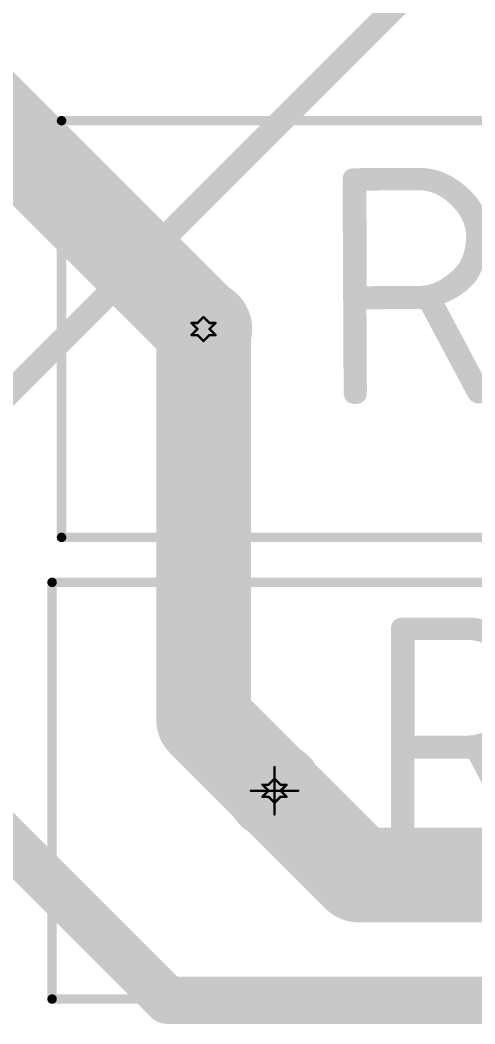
# Model space of a CAD drawing. Header units: millimetres. Extents: x 3219 to 51106, y -14166 to 2063.
# Drawn here: x 5687.35 to 5696.96, y 1876.68 to 1897.88 of the extents above; entities that cross this region are included whole.
import ezdxf

# ---------------------------------------------------------------- set-up
doc = ezdxf.new("R2010")
doc.units = ezdxf.units.MM
doc.layers.get('0').update_dxf_attribs({"lineweight": 53})
for name, color, linetype in [('Bottom Layer', 5, 'Continuous'), ('Bottom Solder', 6, 'Continuous'), ('Drill Drawing', 1, 'Continuous'), ('Mechanical 1', 6, 'Continuous'), ('Mechanical 15', 56, 'Continuous'), ('Multi-Layer', 9, 'Continuous'), ('Top Layer', 1, 'Continuous'), ('Top Overlay', 2, 'Continuous'), ('Top Solder', 216, 'Continuous')]:
    doc.layers.add(name, color=color, linetype=linetype)
doc.styles.add('GOST type B', font='GOST_B.TTF', dxfattribs={"height": 3.5})

# ---------------------------------------------------------------- blocks, each defined once
blk = doc.blocks.new('_2_33_2_2PIN_65')
at = {"layer": 'Bottom Layer'}
h = blk.add_hatch(color=5, dxfattribs=at)
edge = h.paths.add_edge_path()
edge.add_arc((0, 0), 0.925, 0, 360)
h = blk.add_hatch(color=5, dxfattribs=at)
edge = h.paths.add_edge_path()
edge.add_arc((10, 0), 0.925, 0, 360)
at = {"layer": 'Bottom Solder'}
h = blk.add_hatch(color=6, dxfattribs=at)
edge = h.paths.add_edge_path()
edge.add_arc((0, 0), 1.027, 0, 360)
h = blk.add_hatch(color=6, dxfattribs=at)
edge = h.paths.add_edge_path()
edge.add_arc((10, 0), 1.027, 0, 360)
at = {"layer": 'Multi-Layer'}
h = blk.add_hatch(color=9, dxfattribs=at)
edge = h.paths.add_edge_path()
edge.add_arc((0, 0), 0.925, 0, 360)
h = blk.add_hatch(color=9, dxfattribs=at)
edge = h.paths.add_edge_path()
edge.add_arc((10, 0), 0.925, 0, 360)
at = {"layer": 'Top Layer'}
h = blk.add_hatch(color=1, dxfattribs=at)
edge = h.paths.add_edge_path()
edge.add_arc((0, 0), 0.925, 0, 360)
h = blk.add_hatch(color=1, dxfattribs=at)
edge = h.paths.add_edge_path()
edge.add_arc((10, 0), 0.925, 0, 360)
at = {"layer": 'Top Solder'}
h = blk.add_hatch(color=216, dxfattribs=at)
edge = h.paths.add_edge_path()
edge.add_arc((0, 0), 1.027, 0, 360)
h = blk.add_hatch(color=216, dxfattribs=at)
edge = h.paths.add_edge_path()
edge.add_arc((10, 0), 1.027, 0, 360)
at = {"layer": 'Mechanical 1'}
for points in [[(-4.7, 4.4, 0.2, 0.2, 0), (-4.7, -4.4, 0.2, 0.2, 0)], [(13, 4.4, 0.2, 0.2, 0), (-4.7, 4.4, 0.2, 0.2, 0)], [(13, 4.4, 0.2, 0.2, 0), (13, -4.4, 0.2, 0.2, 0)], [(13, -4.4, 0.2, 0.2, 0), (-4.7, -4.4, 0.2, 0.2, 0)]]:
    blk.add_lwpolyline(points, format="xyseb", dxfattribs=at)
for points in [[(-4.75, 4.4, 0.1, 0.1, 1), (-4.65, 4.4, 0.1, 0.1, 1)], [(-4.75, 4.4, 0.1, 0.1, 1), (-4.65, 4.4, 0.1, 0.1, 1)], [(12.95, 4.4, 0.1, 0.1, 1), (13.05, 4.4, 0.1, 0.1, 1)], [(12.95, 4.4, 0.1, 0.1, 1), (13.05, 4.4, 0.1, 0.1, 1)], [(-4.75, -4.4, 0.1, 0.1, 1), (-4.65, -4.4, 0.1, 0.1, 1)], [(-4.75, -4.4, 0.1, 0.1, 1), (-4.65, -4.4, 0.1, 0.1, 1)], [(12.95, -4.4, 0.1, 0.1, 1), (13.05, -4.4, 0.1, 0.1, 1)], [(12.95, -4.4, 0.1, 0.1, 1), (13.05, -4.4, 0.1, 0.1, 1)]]:
    blk.add_lwpolyline(points, format="xyseb", close=True, dxfattribs=at)
at = {"layer": 'Mechanical 15'}
for points in [[(0, 0.5, 0.05, 0.05, 0), (0, -0.5, 0.05, 0.05, 0)], [(0.5, 0, 0.05, 0.05, 0), (-0.5, 0, 0.05, 0.05, 0)]]:
    blk.add_lwpolyline(points, format="xyseb", dxfattribs=at)
for points in [[(-0.013, 0.5, 0.025, 0.025, 1), (0.012, 0.5, 0.025, 0.025, 1)], [(-0.513, 0, 0.025, 0.025, 1), (-0.488, 0, 0.025, 0.025, 1)], [(0.487, 0, 0.025, 0.025, 1), (0.512, 0, 0.025, 0.025, 1)], [(-0.013, -0.5, 0.025, 0.025, 1), (0.012, -0.5, 0.025, 0.025, 1)]]:
    blk.add_lwpolyline(points, format="xyseb", close=True, dxfattribs=at)
at = {"layer": 'Top Overlay'}
for points in [[(13, 4.4, 0.2, 0.2, 0), (-4.7, 4.4, 0.2, 0.2, 0)], [(-4.7, 4.4, 0.2, 0.2, 0), (-4.7, -4.4, 0.2, 0.2, 0)], [(13, 4.4, 0.2, 0.2, 0), (13, -4.4, 0.2, 0.2, 0)], [(13, -4.4, 0.2, 0.2, 0), (-4.7, -4.4, 0.2, 0.2, 0)]]:
    blk.add_lwpolyline(points, format="xyseb", dxfattribs=at)
for points in [[(-4.75, 4.4, 0.1, 0.1, 1), (-4.65, 4.4, 0.1, 0.1, 1)], [(-4.75, 4.4, 0.1, 0.1, 1), (-4.65, 4.4, 0.1, 0.1, 1)], [(12.95, 4.4, 0.1, 0.1, 1), (13.05, 4.4, 0.1, 0.1, 1)], [(12.95, 4.4, 0.1, 0.1, 1), (13.05, 4.4, 0.1, 0.1, 1)], [(-4.75, -4.4, 0.1, 0.1, 1), (-4.65, -4.4, 0.1, 0.1, 1)], [(-4.75, -4.4, 0.1, 0.1, 1), (-4.65, -4.4, 0.1, 0.1, 1)], [(12.95, -4.4, 0.1, 0.1, 1), (13.05, -4.4, 0.1, 0.1, 1)], [(12.95, -4.4, 0.1, 0.1, 1), (13.05, -4.4, 0.1, 0.1, 1)]]:
    blk.add_lwpolyline(points, format="xyseb", close=True, dxfattribs=at)
blk = doc.blocks.new('_2_33_2_2PIN_66')
at = {"layer": 'Bottom Layer'}
h = blk.add_hatch(color=5, dxfattribs=at)
edge = h.paths.add_edge_path()
edge.add_arc((0, 0), 0.925, 0, 360)
h = blk.add_hatch(color=5, dxfattribs=at)
edge = h.paths.add_edge_path()
edge.add_arc((10, 0), 0.925, 0, 360)
at = {"layer": 'Bottom Solder'}
h = blk.add_hatch(color=6, dxfattribs=at)
edge = h.paths.add_edge_path()
edge.add_arc((0, 0), 1.027, 0, 360)
h = blk.add_hatch(color=6, dxfattribs=at)
edge = h.paths.add_edge_path()
edge.add_arc((10, 0), 1.027, 0, 360)
at = {"layer": 'Multi-Layer'}
h = blk.add_hatch(color=9, dxfattribs=at)
edge = h.paths.add_edge_path()
edge.add_arc((0, 0), 0.925, 0, 360)
h = blk.add_hatch(color=9, dxfattribs=at)
edge = h.paths.add_edge_path()
edge.add_arc((10, 0), 0.925, 0, 360)
at = {"layer": 'Top Layer'}
h = blk.add_hatch(color=1, dxfattribs=at)
edge = h.paths.add_edge_path()
edge.add_arc((0, 0), 0.925, 0, 360)
h = blk.add_hatch(color=1, dxfattribs=at)
edge = h.paths.add_edge_path()
edge.add_arc((10, 0), 0.925, 0, 360)
at = {"layer": 'Top Solder'}
h = blk.add_hatch(color=216, dxfattribs=at)
edge = h.paths.add_edge_path()
edge.add_arc((0, 0), 1.027, 0, 360)
h = blk.add_hatch(color=216, dxfattribs=at)
edge = h.paths.add_edge_path()
edge.add_arc((10, 0), 1.027, 0, 360)
at = {"layer": 'Mechanical 1'}
for points in [[(-4.7, -4.4, 0.2, 0.2, 0), (-4.7, 4.4, 0.2, 0.2, 0)], [(-4.7, 4.4, 0.2, 0.2, 0), (13, 4.4, 0.2, 0.2, 0)], [(13, -4.4, 0.2, 0.2, 0), (13, 4.4, 0.2, 0.2, 0)], [(-4.7, -4.4, 0.2, 0.2, 0), (13, -4.4, 0.2, 0.2, 0)]]:
    blk.add_lwpolyline(points, format="xyseb", dxfattribs=at)
for points in [[(-4.75, 4.4, 0.1, 0.1, 1), (-4.65, 4.4, 0.1, 0.1, 1)], [(-4.75, 4.4, 0.1, 0.1, 1), (-4.65, 4.4, 0.1, 0.1, 1)], [(12.95, 4.4, 0.1, 0.1, 1), (13.05, 4.4, 0.1, 0.1, 1)], [(12.95, 4.4, 0.1, 0.1, 1), (13.05, 4.4, 0.1, 0.1, 1)], [(-4.75, -4.4, 0.1, 0.1, 1), (-4.65, -4.4, 0.1, 0.1, 1)], [(-4.75, -4.4, 0.1, 0.1, 1), (-4.65, -4.4, 0.1, 0.1, 1)], [(12.95, -4.4, 0.1, 0.1, 1), (13.05, -4.4, 0.1, 0.1, 1)], [(12.95, -4.4, 0.1, 0.1, 1), (13.05, -4.4, 0.1, 0.1, 1)]]:
    blk.add_lwpolyline(points, format="xyseb", close=True, dxfattribs=at)
at = {"layer": 'Mechanical 15'}
for points in [[(0, -0.5, 0.05, 0.05, 0), (0, 0.5, 0.05, 0.05, 0)], [(-0.5, 0, 0.05, 0.05, 0), (0.5, 0, 0.05, 0.05, 0)]]:
    blk.add_lwpolyline(points, format="xyseb", dxfattribs=at)
for points in [[(-0.013, 0.5, 0.025, 0.025, 1), (0.012, 0.5, 0.025, 0.025, 1)], [(-0.513, 0, 0.025, 0.025, 1), (-0.488, 0, 0.025, 0.025, 1)], [(0.487, 0, 0.025, 0.025, 1), (0.512, 0, 0.025, 0.025, 1)], [(-0.013, -0.5, 0.025, 0.025, 1), (0.012, -0.5, 0.025, 0.025, 1)]]:
    blk.add_lwpolyline(points, format="xyseb", close=True, dxfattribs=at)
at = {"layer": 'Top Overlay'}
for points in [[(-4.7, 4.4, 0.2, 0.2, 0), (13, 4.4, 0.2, 0.2, 0)], [(-4.7, -4.4, 0.2, 0.2, 0), (-4.7, 4.4, 0.2, 0.2, 0)], [(13, -4.4, 0.2, 0.2, 0), (13, 4.4, 0.2, 0.2, 0)], [(-4.7, -4.4, 0.2, 0.2, 0), (13, -4.4, 0.2, 0.2, 0)]]:
    blk.add_lwpolyline(points, format="xyseb", dxfattribs=at)
for points in [[(-4.75, 4.4, 0.1, 0.1, 1), (-4.65, 4.4, 0.1, 0.1, 1)], [(-4.75, 4.4, 0.1, 0.1, 1), (-4.65, 4.4, 0.1, 0.1, 1)], [(12.95, 4.4, 0.1, 0.1, 1), (13.05, 4.4, 0.1, 0.1, 1)], [(12.95, 4.4, 0.1, 0.1, 1), (13.05, 4.4, 0.1, 0.1, 1)], [(-4.75, -4.4, 0.1, 0.1, 1), (-4.65, -4.4, 0.1, 0.1, 1)], [(-4.75, -4.4, 0.1, 0.1, 1), (-4.65, -4.4, 0.1, 0.1, 1)], [(12.95, -4.4, 0.1, 0.1, 1), (13.05, -4.4, 0.1, 0.1, 1)], [(12.95, -4.4, 0.1, 0.1, 1), (13.05, -4.4, 0.1, 0.1, 1)]]:
    blk.add_lwpolyline(points, format="xyseb", close=True, dxfattribs=at)

msp = doc.modelspace()

# ---------------------------------------------------------------- linework, layer by layer
at = {"layer": 'Bottom Layer'}
for points in [[(5682.529, 1900.058, 2, 2, 0), (5691.229, 1891.358, 2, 2, 0)], [(5691.229, 1883.108, 2, 2, 0), (5691.229, 1891.358, 2, 2, 0)], [(5683.048, 1884.603, 1, 1, 0), (5690.468, 1877.183, 1, 1, 0)], [(5691.229, 1883.108, 2, 2, 0), (5692.729, 1881.608, 2, 2, 0)], [(5692.729, 1881.608, 2, 2, 0), (5694.51, 1879.826, 2, 2, 0)], [(5694.51, 1879.826, 2, 2, 0), (5698.426, 1879.826, 2, 2, 0)], [(5690.468, 1877.183, 1, 1, 0), (5698.129, 1877.183, 1, 1, 0)]]:
    msp.add_lwpolyline(points, format="xyseb", dxfattribs=at)
for points in [[(5690.729, 1891.358, 1, 1, 1), (5691.729, 1891.358, 1, 1, 1)], [(5690.729, 1891.358, 1, 1, 1), (5691.729, 1891.358, 1, 1, 1)], [(5690.729, 1883.108, 1, 1, 1), (5691.729, 1883.108, 1, 1, 1)], [(5690.729, 1883.108, 1, 1, 1), (5691.729, 1883.108, 1, 1, 1)], [(5692.229, 1881.608, 1, 1, 1), (5693.229, 1881.608, 1, 1, 1)], [(5692.229, 1881.608, 1, 1, 1), (5693.229, 1881.608, 1, 1, 1)], [(5694.01, 1879.826, 1, 1, 1), (5695.01, 1879.826, 1, 1, 1)], [(5694.01, 1879.826, 1, 1, 1), (5695.01, 1879.826, 1, 1, 1)], [(5690.218, 1877.183, 0.5, 0.5, 1), (5690.718, 1877.183, 0.5, 0.5, 1)], [(5690.218, 1877.183, 0.5, 0.5, 1), (5690.718, 1877.183, 0.5, 0.5, 1)]]:
    msp.add_lwpolyline(points, format="xyseb", close=True, dxfattribs=at)
at = {"layer": 'Drill Drawing'}
for points in [[(5690.975, 1891.485, 0.0508, 0.0508, 0), (5691.102, 1891.358, 0.0508, 0.0508, 0)], [(5690.975, 1891.485, 0.0508, 0.0508, 0), (5691.102, 1891.485, 0.0508, 0.0508, 0)], [(5691.102, 1891.485, 0.0508, 0.0508, 0), (5691.229, 1891.612, 0.0508, 0.0508, 0)], [(5691.229, 1891.612, 0.0508, 0.0508, 0), (5691.356, 1891.485, 0.0508, 0.0508, 0)], [(5691.356, 1891.485, 0.0508, 0.0508, 0), (5691.483, 1891.485, 0.0508, 0.0508, 0)], [(5691.356, 1891.358, 0.0508, 0.0508, 0), (5691.483, 1891.485, 0.0508, 0.0508, 0)], [(5690.975, 1891.231, 0.0508, 0.0508, 0), (5691.102, 1891.358, 0.0508, 0.0508, 0)], [(5690.975, 1891.231, 0.0508, 0.0508, 0), (5691.102, 1891.231, 0.0508, 0.0508, 0)], [(5691.102, 1891.231, 0.0508, 0.0508, 0), (5691.229, 1891.104, 0.0508, 0.0508, 0)], [(5691.229, 1891.104, 0.0508, 0.0508, 0), (5691.356, 1891.231, 0.0508, 0.0508, 0)], [(5691.356, 1891.358, 0.0508, 0.0508, 0), (5691.483, 1891.231, 0.0508, 0.0508, 0)], [(5691.356, 1891.231, 0.0508, 0.0508, 0), (5691.483, 1891.231, 0.0508, 0.0508, 0)], [(5692.475, 1881.735, 0.0508, 0.0508, 0), (5692.602, 1881.608, 0.0508, 0.0508, 0)], [(5692.475, 1881.735, 0.0508, 0.0508, 0), (5692.602, 1881.735, 0.0508, 0.0508, 0)], [(5692.602, 1881.735, 0.0508, 0.0508, 0), (5692.729, 1881.862, 0.0508, 0.0508, 0)], [(5692.729, 1881.862, 0.0508, 0.0508, 0), (5692.856, 1881.735, 0.0508, 0.0508, 0)], [(5692.856, 1881.735, 0.0508, 0.0508, 0), (5692.983, 1881.735, 0.0508, 0.0508, 0)], [(5692.856, 1881.608, 0.0508, 0.0508, 0), (5692.983, 1881.735, 0.0508, 0.0508, 0)], [(5692.475, 1881.481, 0.0508, 0.0508, 0), (5692.602, 1881.608, 0.0508, 0.0508, 0)], [(5692.475, 1881.481, 0.0508, 0.0508, 0), (5692.602, 1881.481, 0.0508, 0.0508, 0)], [(5692.602, 1881.481, 0.0508, 0.0508, 0), (5692.729, 1881.354, 0.0508, 0.0508, 0)], [(5692.729, 1881.354, 0.0508, 0.0508, 0), (5692.856, 1881.481, 0.0508, 0.0508, 0)], [(5692.856, 1881.608, 0.0508, 0.0508, 0), (5692.983, 1881.481, 0.0508, 0.0508, 0)], [(5692.856, 1881.481, 0.0508, 0.0508, 0), (5692.983, 1881.481, 0.0508, 0.0508, 0)]]:
    msp.add_lwpolyline(points, format="xyseb", dxfattribs=at)
for points in [[(5690.962, 1891.485, 0.0254, 0.0254, 1), (5690.987, 1891.485, 0.0254, 0.0254, 1)], [(5690.962, 1891.485, 0.0254, 0.0254, 1), (5690.987, 1891.485, 0.0254, 0.0254, 1)], [(5691.089, 1891.485, 0.0254, 0.0254, 1), (5691.114, 1891.485, 0.0254, 0.0254, 1)], [(5691.089, 1891.485, 0.0254, 0.0254, 1), (5691.114, 1891.485, 0.0254, 0.0254, 1)], [(5691.216, 1891.612, 0.0254, 0.0254, 1), (5691.241, 1891.612, 0.0254, 0.0254, 1)], [(5691.216, 1891.612, 0.0254, 0.0254, 1), (5691.241, 1891.612, 0.0254, 0.0254, 1)], [(5691.343, 1891.485, 0.0254, 0.0254, 1), (5691.368, 1891.485, 0.0254, 0.0254, 1)], [(5691.343, 1891.485, 0.0254, 0.0254, 1), (5691.368, 1891.485, 0.0254, 0.0254, 1)], [(5691.47, 1891.485, 0.0254, 0.0254, 1), (5691.495, 1891.485, 0.0254, 0.0254, 1)], [(5691.47, 1891.485, 0.0254, 0.0254, 1), (5691.495, 1891.485, 0.0254, 0.0254, 1)], [(5690.962, 1891.231, 0.0254, 0.0254, 1), (5690.987, 1891.231, 0.0254, 0.0254, 1)], [(5690.962, 1891.231, 0.0254, 0.0254, 1), (5690.987, 1891.231, 0.0254, 0.0254, 1)], [(5691.089, 1891.358, 0.0254, 0.0254, 1), (5691.114, 1891.358, 0.0254, 0.0254, 1)], [(5691.089, 1891.358, 0.0254, 0.0254, 1), (5691.114, 1891.358, 0.0254, 0.0254, 1)], [(5691.089, 1891.231, 0.0254, 0.0254, 1), (5691.114, 1891.231, 0.0254, 0.0254, 1)], [(5691.089, 1891.231, 0.0254, 0.0254, 1), (5691.114, 1891.231, 0.0254, 0.0254, 1)], [(5691.343, 1891.358, 0.0254, 0.0254, 1), (5691.368, 1891.358, 0.0254, 0.0254, 1)], [(5691.343, 1891.358, 0.0254, 0.0254, 1), (5691.368, 1891.358, 0.0254, 0.0254, 1)], [(5691.343, 1891.231, 0.0254, 0.0254, 1), (5691.368, 1891.231, 0.0254, 0.0254, 1)], [(5691.343, 1891.231, 0.0254, 0.0254, 1), (5691.368, 1891.231, 0.0254, 0.0254, 1)], [(5691.47, 1891.231, 0.0254, 0.0254, 1), (5691.495, 1891.231, 0.0254, 0.0254, 1)], [(5691.47, 1891.231, 0.0254, 0.0254, 1), (5691.495, 1891.231, 0.0254, 0.0254, 1)], [(5691.216, 1891.104, 0.0254, 0.0254, 1), (5691.241, 1891.104, 0.0254, 0.0254, 1)], [(5691.216, 1891.104, 0.0254, 0.0254, 1), (5691.241, 1891.104, 0.0254, 0.0254, 1)], [(5692.462, 1881.735, 0.0254, 0.0254, 1), (5692.487, 1881.735, 0.0254, 0.0254, 1)], [(5692.462, 1881.735, 0.0254, 0.0254, 1), (5692.487, 1881.735, 0.0254, 0.0254, 1)], [(5692.589, 1881.735, 0.0254, 0.0254, 1), (5692.614, 1881.735, 0.0254, 0.0254, 1)], [(5692.589, 1881.735, 0.0254, 0.0254, 1), (5692.614, 1881.735, 0.0254, 0.0254, 1)], [(5692.716, 1881.862, 0.0254, 0.0254, 1), (5692.741, 1881.862, 0.0254, 0.0254, 1)], [(5692.716, 1881.862, 0.0254, 0.0254, 1), (5692.741, 1881.862, 0.0254, 0.0254, 1)], [(5692.843, 1881.735, 0.0254, 0.0254, 1), (5692.868, 1881.735, 0.0254, 0.0254, 1)], [(5692.843, 1881.735, 0.0254, 0.0254, 1), (5692.868, 1881.735, 0.0254, 0.0254, 1)], [(5692.97, 1881.735, 0.0254, 0.0254, 1), (5692.995, 1881.735, 0.0254, 0.0254, 1)], [(5692.97, 1881.735, 0.0254, 0.0254, 1), (5692.995, 1881.735, 0.0254, 0.0254, 1)], [(5692.462, 1881.481, 0.0254, 0.0254, 1), (5692.487, 1881.481, 0.0254, 0.0254, 1)], [(5692.462, 1881.481, 0.0254, 0.0254, 1), (5692.487, 1881.481, 0.0254, 0.0254, 1)], [(5692.589, 1881.608, 0.0254, 0.0254, 1), (5692.614, 1881.608, 0.0254, 0.0254, 1)], [(5692.589, 1881.608, 0.0254, 0.0254, 1), (5692.614, 1881.608, 0.0254, 0.0254, 1)], [(5692.589, 1881.481, 0.0254, 0.0254, 1), (5692.614, 1881.481, 0.0254, 0.0254, 1)], [(5692.589, 1881.481, 0.0254, 0.0254, 1), (5692.614, 1881.481, 0.0254, 0.0254, 1)], [(5692.843, 1881.608, 0.0254, 0.0254, 1), (5692.868, 1881.608, 0.0254, 0.0254, 1)], [(5692.843, 1881.608, 0.0254, 0.0254, 1), (5692.868, 1881.608, 0.0254, 0.0254, 1)], [(5692.843, 1881.481, 0.0254, 0.0254, 1), (5692.868, 1881.481, 0.0254, 0.0254, 1)], [(5692.843, 1881.481, 0.0254, 0.0254, 1), (5692.868, 1881.481, 0.0254, 0.0254, 1)], [(5692.97, 1881.481, 0.0254, 0.0254, 1), (5692.995, 1881.481, 0.0254, 0.0254, 1)], [(5692.97, 1881.481, 0.0254, 0.0254, 1), (5692.995, 1881.481, 0.0254, 0.0254, 1)], [(5692.716, 1881.354, 0.0254, 0.0254, 1), (5692.741, 1881.354, 0.0254, 0.0254, 1)], [(5692.716, 1881.354, 0.0254, 0.0254, 1), (5692.741, 1881.354, 0.0254, 0.0254, 1)]]:
    msp.add_lwpolyline(points, format="xyseb", close=True, dxfattribs=at)
at = {"layer": 'Top Layer'}
msp.add_lwpolyline([(5680.344, 1883.224, 0.5, 0.5, 0), (5705.344, 1908.223, 0.5, 0.5, 0)], format="xyseb", dxfattribs=at)

# ---------------------------------------------------------------- block references
at = {"rotation": 180}
msp.add_blockref('_2_33_2_2PIN_65', (5701.229, 1891.358), dxfattribs=at)
msp.add_blockref('_2_33_2_2PIN_66', (5692.729, 1881.608))

# ---------------------------------------------------------------- texts
at = {"layer": 'Top Overlay', "style": 'GOST type B'}
msp.add_text('R19', height=5, rotation=0.2803, dxfattribs=at).set_placement((5693.677, 1889.771))
msp.add_text('R13', height=5, dxfattribs=at).set_placement((5694.676, 1880.285))

doc.saveas('drawing.dxf')
